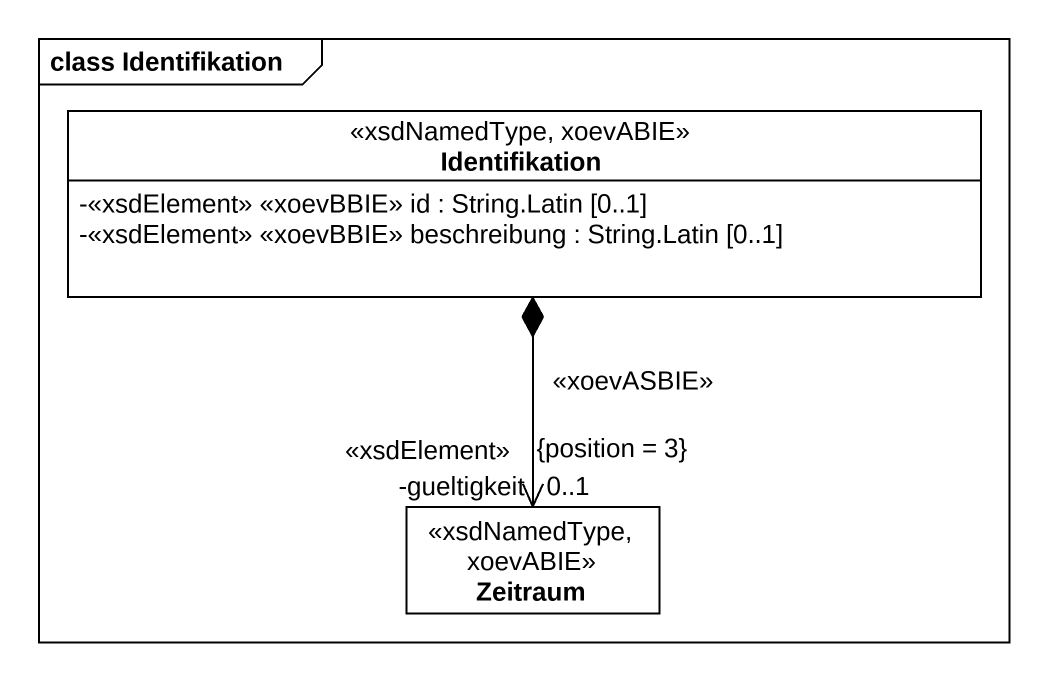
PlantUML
@startuml
mainframe class Identifikation
hide circle
hide empty members
skinparam classAttributeIconSize 0
class Identifikation <<xsdNamedType, xoevABIE>> {
  -<<xsdElement>> <<xoevBBIE>> id : String.Latin [0..1]
  -<<xsdElement>> <<xoevBBIE>> beschreibung : String.Latin [0..1]
}
class Zeitraum <<xsdNamedType, xoevABIE>>
Identifikation *--> "-gueltigkeit\n<<xsdElement>>\n0..1\n{position = 3}" Zeitraum : <<xoevASBIE>>
@enduml
